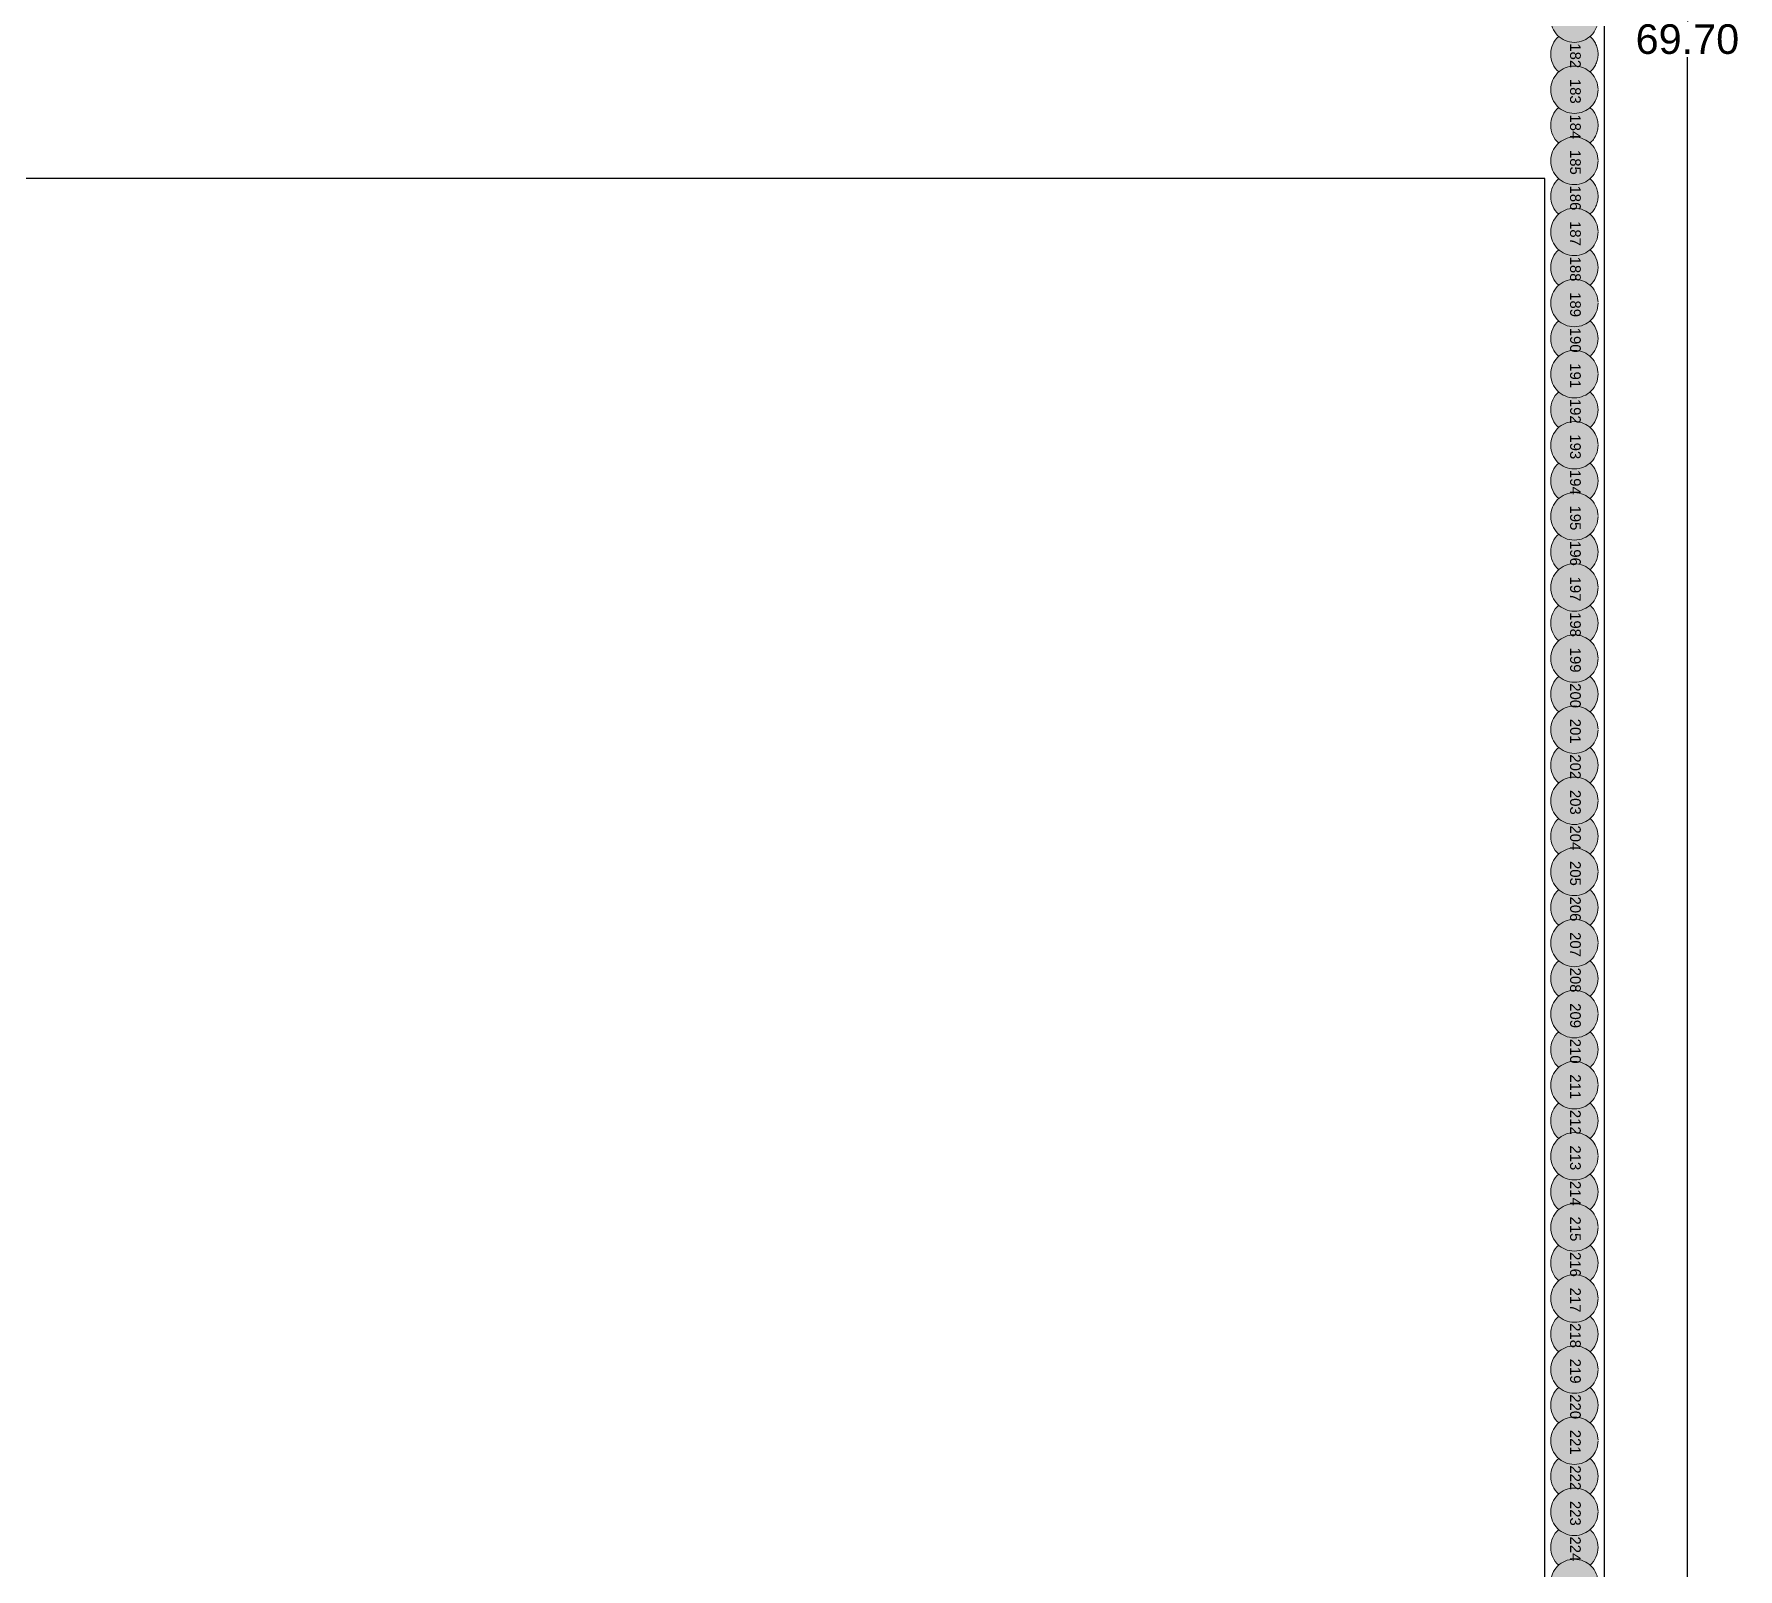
# Model space of a CAD drawing. Header units: metres. Extents: x 648700 to 648889, y 3454355 to 3454496.
# Drawn here: x 648729.85 to 648758.6, y 3454380.72 to 3454406.63 of the extents above; entities that cross this region are included whole.
import ezdxf
from ezdxf.enums import TextEntityAlignment as Align

# ---------------------------------------------------------------- set-up
doc = ezdxf.new("R2010")
doc.units = ezdxf.units.M
doc.header["$LTSCALE"] = 5
doc.header["$PDMODE"] = 34
doc.header["$PDSIZE"] = -0.1
for name, pattern in [('DASHED', [0.75, 0.5, -0.25]), ('DGN Style 2', [1, 0.6, -0.4]), ('DUZ', [500, 500])]:
    doc.linetypes.add(name, pattern=pattern)
doc.layers.add('A01-200', color=1, linetype='DUZ')
doc.layers.add('XYZTABLO', color=7, linetype='Continuous')
for name, color, linetype, lineweight in [('DEMIRLI KAZIK', 4, 'Continuous', 0), ('kazik_no_buyuk', 212, 'Continuous', 50), ('PLASTIK KAZIK', 100, 'Continuous', 0)]:
    doc.layers.add(name, color=color, linetype=linetype, lineweight=lineweight)
doc.styles.get("Standard").update_dxf_attribs({"font": 'arial.ttf'})
doc.styles.add('style1', font='arial.ttf', dxfattribs={"height": 10})
doc.dimstyles.new('SON', dxfattribs={"dimscale": 0.5, "dimtxt": 1, "dimasz": 0.18, "dimexe": 0.18, "dimexo": 0.0625, "dimgap": 0.09, "dimtad": 0, "dimtih": 1, "dimtoh": 1, "dimzin": 0, "dimdsep": 46, "dimtxsty": 'Standard', "dimcen": 0.09, "dimadec": 0, "dimazin": 0, "dimtfac": 1, "dimtofl": 0, "dimtmove": 0, "dimatfit": 3, "dimfxl": 1, "dimtolj": 1, "dimtzin": 0, "dimarcsym": 0})

# ---------------------------------------------------------------- blocks, each defined once
blk = doc.blocks.new('*D59')
at = {"layer": 'Defpoints', "color": 0}
for p in [(648756.102, 3454441.39), (648755.86, 3454371.689), (648757.744, 3454371.689)]:
    blk.add_point(p, dxfattribs=at)
at = {"layer": 'XYZTABLO', "color": 0, "lineweight": -2}
for p, q in [((648756.133, 3454441.39), (648757.834, 3454441.39)), ((648757.744, 3454441.3), (648757.744, 3454406.84)), ((648757.744, 3454371.779), (648757.744, 3454406.239)), ((648755.891, 3454371.689), (648757.834, 3454371.689))]:
    blk.add_line(p, q, dxfattribs=at)
at = {"layer": 'XYZTABLO', "color": 0}
for points in [[(648757.729, 3454441.3), (648757.759, 3454441.3), (648757.744, 3454441.39)], [(648757.729, 3454371.779), (648757.759, 3454371.779), (648757.744, 3454371.689)]]:
    blk.add_solid(points, dxfattribs=at)
at = {"layer": 'XYZTABLO', "color": 0, "insert": (648757.744, 3454406.539), "char_height": 0.5, "attachment_point": 5}
blk.add_mtext('\\A1;69.70', dxfattribs=at)

msp = doc.modelspace()

# ---------------------------------------------------------------- hatches: boundary and pattern name
at = {"layer": 'XYZTABLO', "linetype": 'DASHED'}
h = msp.add_hatch(color=69, dxfattribs=at)
h.paths.add_polyline_path([(648756.237, 3454406.888, 1), (648755.437, 3454406.888, 1)])
h.paths.add_polyline_path([(648755.735, 3454407.124), (648755.735, 3454406.612), (648756.011, 3454406.612), (648756.011, 3454407.124)], flags=24)
h.paths.add_polyline_path([(648755.739, 3454407.723), (648755.739, 3454407.213), (648756.01, 3454407.213), (648756.01, 3454407.723)], flags=9)
h = msp.add_hatch(color=63, dxfattribs=at)
h.paths.add_polyline_path([(648756.102, 3454406.588, -0.377964), (648755.573, 3454406.588, 0.451416), (648755.573, 3454405.988, -0.377964), (648756.102, 3454405.988, 0.451416)])
h.paths.add_polyline_path([(648755.739, 3454406.523), (648755.739, 3454406.013), (648756.01, 3454406.013), (648756.01, 3454406.523)], flags=25)
h = msp.add_hatch(color=69, dxfattribs=at)
h.paths.add_polyline_path([(648756.237, 3454405.688, 1), (648755.437, 3454405.688, 1)])
h.paths.add_polyline_path([(648755.735, 3454405.924), (648755.735, 3454405.412), (648756.011, 3454405.412), (648756.011, 3454405.924)], flags=24)
h.paths.add_polyline_path([(648755.739, 3454406.523), (648755.739, 3454406.013), (648756.01, 3454406.013), (648756.01, 3454406.523)], flags=9)
h = msp.add_hatch(color=63, dxfattribs=at)
h.paths.add_polyline_path([(648756.102, 3454405.388, -0.377964), (648755.573, 3454405.388, 0.451416), (648755.573, 3454404.788, -0.377964), (648756.102, 3454404.788, 0.451416)])
h.paths.add_polyline_path([(648755.739, 3454405.323), (648755.739, 3454404.813), (648756.01, 3454404.813), (648756.01, 3454405.323)], flags=25)
h = msp.add_hatch(color=69, dxfattribs=at)
h.paths.add_polyline_path([(648756.237, 3454404.488, 1), (648755.437, 3454404.488, 1)])
h.paths.add_polyline_path([(648755.735, 3454404.724), (648755.735, 3454404.212), (648756.011, 3454404.212), (648756.011, 3454404.724)], flags=24)
h.paths.add_polyline_path([(648755.735, 3454405.324), (648755.735, 3454404.812), (648756.011, 3454404.812), (648756.011, 3454405.324)], flags=9)
h = msp.add_hatch(color=63, dxfattribs=at)
h.paths.add_polyline_path([(648756.102, 3454404.188, -0.377964), (648755.573, 3454404.188, 0.451416), (648755.573, 3454403.588, -0.377964), (648756.102, 3454403.588, 0.451416)])
h.paths.add_polyline_path([(648755.739, 3454404.123), (648755.739, 3454403.613), (648756.01, 3454403.613), (648756.01, 3454404.123)], flags=25)
h = msp.add_hatch(color=69, dxfattribs=at)
h.paths.add_polyline_path([(648756.237, 3454403.288, 1), (648755.437, 3454403.288, 1)])
h.paths.add_polyline_path([(648755.735, 3454403.524), (648755.735, 3454403.012), (648756.011, 3454403.012), (648756.011, 3454403.524)], flags=24)
h.paths.add_polyline_path([(648755.739, 3454404.123), (648755.739, 3454403.613), (648756.01, 3454403.613), (648756.01, 3454404.123)], flags=9)
at = {"layer": 'XYZTABLO'}
h = msp.add_hatch(color=63, dxfattribs=at)
h.paths.add_polyline_path([(648756.102, 3454402.988, -0.377964), (648755.573, 3454402.988, 0.451416), (648755.573, 3454402.388, -0.377964), (648756.102, 3454402.388, 0.451416)])
h.paths.add_polyline_path([(648755.739, 3454402.923), (648755.739, 3454402.413), (648756.01, 3454402.413), (648756.01, 3454402.923)], flags=25)
h = msp.add_hatch(color=69, dxfattribs=at)
h.paths.add_polyline_path([(648756.237, 3454402.088, 1), (648755.437, 3454402.088, 1)])
h.paths.add_polyline_path([(648755.735, 3454402.324), (648755.735, 3454401.812), (648756.011, 3454401.812), (648756.011, 3454402.324)], flags=24)
h.paths.add_polyline_path([(648755.739, 3454402.923), (648755.739, 3454402.413), (648756.01, 3454402.413), (648756.01, 3454402.923)], flags=9)
h = msp.add_hatch(color=63, dxfattribs=at)
h.paths.add_polyline_path([(648756.102, 3454401.788, -0.377964), (648755.573, 3454401.788, 0.451416), (648755.573, 3454401.188, -0.377964), (648756.102, 3454401.188, 0.451416)])
h.paths.add_polyline_path([(648755.739, 3454401.723), (648755.739, 3454401.213), (648756.01, 3454401.213), (648756.01, 3454401.723)], flags=25)
h = msp.add_hatch(color=69, dxfattribs=at)
h.paths.add_polyline_path([(648756.237, 3454400.888, 1), (648755.437, 3454400.888, 1)])
h.paths.add_polyline_path([(648755.735, 3454401.124), (648755.735, 3454400.612), (648756.011, 3454400.612), (648756.011, 3454401.124)], flags=24)
h.paths.add_polyline_path([(648755.735, 3454401.724), (648755.735, 3454401.212), (648756.011, 3454401.212), (648756.011, 3454401.724)], flags=9)
h = msp.add_hatch(color=63, dxfattribs=at)
h.paths.add_polyline_path([(648756.102, 3454400.588, -0.377964), (648755.573, 3454400.588, 0.451416), (648755.573, 3454399.988, -0.377964), (648756.102, 3454399.988, 0.451416)])
h.paths.add_polyline_path([(648755.739, 3454400.523), (648755.739, 3454400.013), (648756.01, 3454400.013), (648756.01, 3454400.523)], flags=25)
h = msp.add_hatch(color=69, dxfattribs=at)
h.paths.add_polyline_path([(648756.237, 3454399.688, 1), (648755.437, 3454399.688, 1)])
h.paths.add_polyline_path([(648755.735, 3454399.924), (648755.735, 3454399.412), (648756.011, 3454399.412), (648756.011, 3454399.924)], flags=24)
h.paths.add_polyline_path([(648755.739, 3454400.523), (648755.739, 3454400.013), (648756.01, 3454400.013), (648756.01, 3454400.523)], flags=9)
h = msp.add_hatch(color=63, dxfattribs=at)
h.paths.add_polyline_path([(648756.102, 3454399.388, -0.377964), (648755.573, 3454399.388, 0.451416), (648755.573, 3454398.788, -0.377964), (648756.102, 3454398.788, 0.451416)])
h.paths.add_polyline_path([(648755.739, 3454399.323), (648755.739, 3454398.813), (648756.01, 3454398.813), (648756.01, 3454399.323)], flags=25)
h = msp.add_hatch(color=69, dxfattribs=at)
h.paths.add_polyline_path([(648756.237, 3454398.488, 1), (648755.437, 3454398.488, 1)])
h.paths.add_polyline_path([(648755.735, 3454398.724), (648755.735, 3454398.212), (648756.011, 3454398.212), (648756.011, 3454398.724)], flags=24)
h.paths.add_polyline_path([(648755.739, 3454399.323), (648755.739, 3454398.813), (648756.01, 3454398.813), (648756.01, 3454399.323)], flags=9)
h = msp.add_hatch(color=63, dxfattribs=at)
h.paths.add_polyline_path([(648756.102, 3454398.188, -0.377964), (648755.573, 3454398.188, 0.451416), (648755.573, 3454397.588, -0.377964), (648756.102, 3454397.588, 0.451416)])
h.paths.add_polyline_path([(648755.739, 3454398.123), (648755.739, 3454397.613), (648756.01, 3454397.613), (648756.01, 3454398.123)], flags=25)
h = msp.add_hatch(color=69, dxfattribs=at)
h.paths.add_polyline_path([(648756.237, 3454397.288, 1), (648755.437, 3454397.288, 1)])
h.paths.add_polyline_path([(648755.735, 3454397.524), (648755.735, 3454397.012), (648756.011, 3454397.012), (648756.011, 3454397.524)], flags=24)
h.paths.add_polyline_path([(648755.735, 3454398.124), (648755.735, 3454397.612), (648756.011, 3454397.612), (648756.011, 3454398.124)], flags=9)
h = msp.add_hatch(color=63, dxfattribs=at)
h.paths.add_polyline_path([(648756.102, 3454396.988, -0.377964), (648755.573, 3454396.988, 0.451416), (648755.573, 3454396.388, -0.377964), (648756.102, 3454396.388, 0.451416)])
h.paths.add_polyline_path([(648755.739, 3454396.923), (648755.739, 3454396.413), (648756.01, 3454396.413), (648756.01, 3454396.923)], flags=25)
h = msp.add_hatch(color=69, dxfattribs=at)
h.paths.add_polyline_path([(648756.237, 3454396.088, 1), (648755.437, 3454396.088, 1)])
h.paths.add_polyline_path([(648755.735, 3454396.324), (648755.735, 3454395.812), (648756.011, 3454395.812), (648756.011, 3454396.324)], flags=24)
h.paths.add_polyline_path([(648755.739, 3454396.923), (648755.739, 3454396.413), (648756.01, 3454396.413), (648756.01, 3454396.923)], flags=9)
h = msp.add_hatch(color=63, dxfattribs=at)
h.paths.add_polyline_path([(648756.102, 3454395.788, -0.377964), (648755.573, 3454395.788, 0.451416), (648755.573, 3454395.188, -0.377964), (648756.102, 3454395.188, 0.451416)])
h.paths.add_polyline_path([(648755.739, 3454395.723), (648755.739, 3454395.213), (648756.01, 3454395.213), (648756.01, 3454395.723)], flags=25)
h = msp.add_hatch(color=69, dxfattribs=at)
h.paths.add_polyline_path([(648756.237, 3454394.888, 1), (648755.437, 3454394.888, 1)])
h.paths.add_polyline_path([(648755.735, 3454395.124), (648755.735, 3454394.612), (648756.011, 3454394.612), (648756.011, 3454395.124)], flags=24)
h.paths.add_polyline_path([(648755.739, 3454395.723), (648755.739, 3454395.213), (648756.01, 3454395.213), (648756.01, 3454395.723)], flags=9)
h = msp.add_hatch(color=63, dxfattribs=at)
h.paths.add_polyline_path([(648756.102, 3454394.588, -0.377964), (648755.573, 3454394.588, 0.451416), (648755.573, 3454393.988, -0.377964), (648756.102, 3454393.988, 0.451416)])
h.paths.add_polyline_path([(648755.739, 3454394.523), (648755.739, 3454394.013), (648756.01, 3454394.013), (648756.01, 3454394.523)], flags=25)
h = msp.add_hatch(color=69, dxfattribs=at)
h.paths.add_polyline_path([(648756.237, 3454393.688, 1), (648755.437, 3454393.688, 1)])
h.paths.add_polyline_path([(648755.735, 3454393.924), (648755.735, 3454393.412), (648756.011, 3454393.412), (648756.011, 3454393.924)], flags=24)
h.paths.add_polyline_path([(648755.735, 3454394.524), (648755.735, 3454394.012), (648756.011, 3454394.012), (648756.011, 3454394.524)], flags=9)
h = msp.add_hatch(color=63, dxfattribs=at)
h.paths.add_polyline_path([(648756.102, 3454393.388, -0.377964), (648755.573, 3454393.388, 0.451416), (648755.573, 3454392.788, -0.377964), (648756.102, 3454392.788, 0.451416)])
h.paths.add_polyline_path([(648755.739, 3454393.323), (648755.739, 3454392.813), (648756.01, 3454392.813), (648756.01, 3454393.323)], flags=25)
h = msp.add_hatch(color=69, dxfattribs=at)
h.paths.add_polyline_path([(648756.237, 3454392.488, 1), (648755.437, 3454392.488, 1)])
h.paths.add_polyline_path([(648755.735, 3454392.724), (648755.735, 3454392.212), (648756.011, 3454392.212), (648756.011, 3454392.724)], flags=24)
h.paths.add_polyline_path([(648755.739, 3454393.323), (648755.739, 3454392.813), (648756.01, 3454392.813), (648756.01, 3454393.323)], flags=9)
h = msp.add_hatch(color=63, dxfattribs=at)
h.paths.add_polyline_path([(648756.102, 3454392.188, -0.377964), (648755.573, 3454392.188, 0.451416), (648755.573, 3454391.588, -0.377964), (648756.102, 3454391.588, 0.451416)])
h.paths.add_polyline_path([(648755.739, 3454392.123), (648755.739, 3454391.613), (648756.01, 3454391.613), (648756.01, 3454392.123)], flags=25)
h = msp.add_hatch(color=69, dxfattribs=at)
h.paths.add_polyline_path([(648756.237, 3454391.288, 1), (648755.437, 3454391.288, 1)])
h.paths.add_polyline_path([(648755.735, 3454391.524), (648755.735, 3454391.012), (648756.011, 3454391.012), (648756.011, 3454391.524)], flags=24)
h.paths.add_polyline_path([(648755.739, 3454392.123), (648755.739, 3454391.613), (648756.01, 3454391.613), (648756.01, 3454392.123)], flags=9)
h = msp.add_hatch(color=63, dxfattribs=at)
h.paths.add_polyline_path([(648756.102, 3454390.988, -0.377964), (648755.573, 3454390.988, 0.451416), (648755.573, 3454390.388, -0.377964), (648756.102, 3454390.388, 0.451416)])
h.paths.add_polyline_path([(648755.739, 3454390.923), (648755.739, 3454390.413), (648756.01, 3454390.413), (648756.01, 3454390.923)], flags=25)
h = msp.add_hatch(color=69, dxfattribs=at)
h.paths.add_polyline_path([(648756.237, 3454390.088, 1), (648755.437, 3454390.088, 1)])
h.paths.add_polyline_path([(648755.735, 3454390.324), (648755.735, 3454389.812), (648756.011, 3454389.812), (648756.011, 3454390.324)], flags=24)
h.paths.add_polyline_path([(648755.735, 3454390.924), (648755.735, 3454390.412), (648756.011, 3454390.412), (648756.011, 3454390.924)], flags=9)
h = msp.add_hatch(color=63, dxfattribs=at)
h.paths.add_polyline_path([(648756.102, 3454389.788, -0.377964), (648755.573, 3454389.788, 0.451416), (648755.573, 3454389.188, -0.377964), (648756.102, 3454389.188, 0.451416)])
h.paths.add_polyline_path([(648755.739, 3454389.723), (648755.739, 3454389.213), (648756.01, 3454389.213), (648756.01, 3454389.723)], flags=25)
h = msp.add_hatch(color=69, dxfattribs=at)
h.paths.add_polyline_path([(648756.237, 3454388.888, 1), (648755.437, 3454388.888, 1)])
h.paths.add_polyline_path([(648755.735, 3454389.124), (648755.735, 3454388.612), (648756.011, 3454388.612), (648756.011, 3454389.124)], flags=24)
h.paths.add_polyline_path([(648755.739, 3454389.723), (648755.739, 3454389.213), (648756.01, 3454389.213), (648756.01, 3454389.723)], flags=9)
h = msp.add_hatch(color=63, dxfattribs=at)
h.paths.add_polyline_path([(648756.102, 3454388.588, -0.377964), (648755.573, 3454388.588, 0.451416), (648755.573, 3454387.988, -0.377964), (648756.102, 3454387.988, 0.451416)])
h.paths.add_polyline_path([(648755.739, 3454388.523), (648755.739, 3454388.013), (648756.01, 3454388.013), (648756.01, 3454388.523)], flags=25)
h = msp.add_hatch(color=69, dxfattribs=at)
h.paths.add_polyline_path([(648756.237, 3454387.688, 1), (648755.437, 3454387.688, 1)])
h.paths.add_polyline_path([(648755.735, 3454387.924), (648755.735, 3454387.412), (648756.011, 3454387.412), (648756.011, 3454387.924)], flags=24)
h.paths.add_polyline_path([(648755.739, 3454388.523), (648755.739, 3454388.013), (648756.01, 3454388.013), (648756.01, 3454388.523)], flags=9)
h = msp.add_hatch(color=63, dxfattribs=at)
h.paths.add_polyline_path([(648756.102, 3454387.388, -0.377964), (648755.573, 3454387.388, 0.451416), (648755.573, 3454386.788, -0.377964), (648756.102, 3454386.788, 0.451416)])
h.paths.add_polyline_path([(648755.739, 3454387.323), (648755.739, 3454386.813), (648756.01, 3454386.813), (648756.01, 3454387.323)], flags=25)
h = msp.add_hatch(color=69, dxfattribs=at)
h.paths.add_polyline_path([(648756.237, 3454386.488, 1), (648755.437, 3454386.488, 1)])
h.paths.add_polyline_path([(648755.735, 3454386.724), (648755.735, 3454386.212), (648756.011, 3454386.212), (648756.011, 3454386.724)], flags=24)
h.paths.add_polyline_path([(648755.735, 3454387.324), (648755.735, 3454386.812), (648756.011, 3454386.812), (648756.011, 3454387.324)], flags=9)
h = msp.add_hatch(color=63, dxfattribs=at)
h.paths.add_polyline_path([(648756.102, 3454386.188, -0.377964), (648755.573, 3454386.188, 0.451416), (648755.573, 3454385.588, -0.377964), (648756.102, 3454385.588, 0.451416)])
h.paths.add_polyline_path([(648755.739, 3454386.123), (648755.739, 3454385.613), (648756.01, 3454385.613), (648756.01, 3454386.123)], flags=25)
h = msp.add_hatch(color=69, dxfattribs=at)
h.paths.add_polyline_path([(648756.237, 3454385.288, 1), (648755.437, 3454385.288, 1)])
h.paths.add_polyline_path([(648755.735, 3454385.524), (648755.735, 3454385.012), (648756.011, 3454385.012), (648756.011, 3454385.524)], flags=24)
h.paths.add_polyline_path([(648755.739, 3454386.123), (648755.739, 3454385.613), (648756.01, 3454385.613), (648756.01, 3454386.123)], flags=9)
h = msp.add_hatch(color=63, dxfattribs=at)
h.paths.add_polyline_path([(648756.102, 3454384.988, -0.377964), (648755.573, 3454384.988, 0.451416), (648755.573, 3454384.388, -0.377964), (648756.102, 3454384.388, 0.451416)])
h.paths.add_polyline_path([(648755.739, 3454384.923), (648755.739, 3454384.413), (648756.01, 3454384.413), (648756.01, 3454384.923)], flags=25)
h = msp.add_hatch(color=69, dxfattribs=at)
h.paths.add_polyline_path([(648756.237, 3454384.088, 1), (648755.437, 3454384.088, 1)])
h.paths.add_polyline_path([(648755.735, 3454384.324), (648755.735, 3454383.812), (648756.011, 3454383.812), (648756.011, 3454384.324)], flags=24)
h.paths.add_polyline_path([(648755.739, 3454384.923), (648755.739, 3454384.413), (648756.01, 3454384.413), (648756.01, 3454384.923)], flags=9)
h = msp.add_hatch(color=63, dxfattribs=at)
h.paths.add_polyline_path([(648756.102, 3454383.788, -0.377964), (648755.573, 3454383.788, 0.451416), (648755.573, 3454383.188, -0.377964), (648756.102, 3454383.188, 0.451416)])
h.paths.add_polyline_path([(648755.739, 3454383.723), (648755.739, 3454383.213), (648756.01, 3454383.213), (648756.01, 3454383.723)], flags=25)
h = msp.add_hatch(color=69, dxfattribs=at)
h.paths.add_polyline_path([(648756.237, 3454382.888, 1), (648755.437, 3454382.888, 1)])
h.paths.add_polyline_path([(648755.735, 3454383.124), (648755.735, 3454382.612), (648756.011, 3454382.612), (648756.011, 3454383.124)], flags=24)
h.paths.add_polyline_path([(648755.735, 3454383.724), (648755.735, 3454383.212), (648756.011, 3454383.212), (648756.011, 3454383.724)], flags=9)
h = msp.add_hatch(color=63, dxfattribs=at)
h.paths.add_polyline_path([(648756.102, 3454382.588, -0.377964), (648755.573, 3454382.588, 0.451416), (648755.573, 3454381.988, -0.377964), (648756.102, 3454381.988, 0.451416)])
h.paths.add_polyline_path([(648755.739, 3454382.523), (648755.739, 3454382.013), (648756.01, 3454382.013), (648756.01, 3454382.523)], flags=25)
h = msp.add_hatch(color=69, dxfattribs=at)
h.paths.add_polyline_path([(648756.237, 3454381.688, 1), (648755.437, 3454381.688, 1)])
h.paths.add_polyline_path([(648755.735, 3454381.924), (648755.735, 3454381.412), (648756.011, 3454381.412), (648756.011, 3454381.924)], flags=24)
h.paths.add_polyline_path([(648755.739, 3454382.523), (648755.739, 3454382.013), (648756.01, 3454382.013), (648756.01, 3454382.523)], flags=9)
h = msp.add_hatch(color=63, dxfattribs=at)
h.paths.add_polyline_path([(648756.102, 3454381.388, -0.377964), (648755.573, 3454381.388, 0.451416), (648755.573, 3454380.788, -0.377964), (648756.102, 3454380.788, 0.451416)])
h.paths.add_polyline_path([(648755.739, 3454381.323), (648755.739, 3454380.813), (648756.01, 3454380.813), (648756.01, 3454381.323)], flags=25)
h = msp.add_hatch(color=69, dxfattribs=at)
h.paths.add_polyline_path([(648756.237, 3454380.488, 1), (648755.437, 3454380.488, 1)])
h.paths.add_polyline_path([(648755.735, 3454380.724), (648755.735, 3454380.212), (648756.011, 3454380.212), (648756.011, 3454380.724)], flags=24)
h.paths.add_polyline_path([(648755.739, 3454381.323), (648755.739, 3454380.813), (648756.01, 3454380.813), (648756.01, 3454381.323)], flags=9)

# ---------------------------------------------------------------- linework, layer by layer
at = {"layer": 'A01-200'}
for p, q in [((648756.337, 3454475.692), (648756.337, 3454371.689)), ((648755.337, 3454404.19), (648720.336, 3454404.19)), ((648755.337, 3454372.689), (648755.337, 3454404.19))]:
    msp.add_line(p, q, dxfattribs=at)
at = {"layer": 'DEMIRLI KAZIK', "linetype": 'DASHED'}
for centre in [(648755.837, 3454406.888), (648755.837, 3454405.688), (648755.837, 3454404.488), (648755.837, 3454403.288), (648755.837, 3454402.088), (648755.837, 3454400.888), (648755.837, 3454399.688), (648755.837, 3454398.488), (648755.837, 3454397.288), (648755.837, 3454396.088), (648755.837, 3454394.888), (648755.837, 3454393.688), (648755.837, 3454392.488), (648755.837, 3454391.288), (648755.837, 3454390.088), (648755.837, 3454388.888), (648755.837, 3454387.688), (648755.837, 3454386.488), (648755.837, 3454385.288), (648755.837, 3454384.088), (648755.837, 3454382.888), (648755.837, 3454381.688), (648755.837, 3454380.488)]:
    msp.add_circle(centre, 0.4, dxfattribs=at)
at = {"layer": 'PLASTIK KAZIK', "linetype": 'Continuous'}
for centre, start, end in [((648755.837, 3454406.288), 131.4096, 228.5904), ((648755.837, 3454405.088), 131.4096, 228.5904), ((648755.837, 3454403.888), 131.4096, 228.5904), ((648755.837, 3454402.688), 131.4096, 228.5904), ((648755.837, 3454402.688), 311.4096, 48.5904), ((648755.837, 3454401.488), 131.4096, 228.5904), ((648755.837, 3454401.488), 311.4096, 48.5904), ((648755.837, 3454400.288), 131.4096, 228.5904), ((648755.837, 3454400.288), 311.4096, 48.5904), ((648755.837, 3454399.088), 131.4096, 228.5904), ((648755.837, 3454399.088), 311.4096, 48.5904), ((648755.837, 3454397.888), 131.4096, 228.5904), ((648755.837, 3454397.888), 311.4096, 48.5904), ((648755.837, 3454396.688), 131.4096, 228.5904), ((648755.837, 3454396.688), 311.4096, 48.5904), ((648755.837, 3454395.488), 131.4096, 228.5904), ((648755.837, 3454395.488), 311.4096, 48.5904), ((648755.837, 3454394.288), 131.4096, 228.5904), ((648755.837, 3454394.288), 311.4096, 48.5904), ((648755.837, 3454393.088), 131.4096, 228.5904), ((648755.837, 3454393.088), 311.4096, 48.5904), ((648755.837, 3454391.888), 131.4096, 228.5904), ((648755.837, 3454391.888), 311.4096, 48.5904), ((648755.837, 3454390.688), 131.4096, 228.5904), ((648755.837, 3454390.688), 311.4096, 48.5904), ((648755.837, 3454389.488), 131.4096, 228.5904), ((648755.837, 3454389.488), 311.4096, 48.5904), ((648755.837, 3454388.288), 131.4096, 228.5904), ((648755.837, 3454388.288), 311.4096, 48.5904), ((648755.837, 3454387.088), 131.4096, 228.5904), ((648755.837, 3454387.088), 311.4096, 48.5904), ((648755.837, 3454385.888), 131.4096, 228.5904), ((648755.837, 3454385.888), 311.4096, 48.5904), ((648755.837, 3454384.688), 131.4096, 228.5904), ((648755.837, 3454384.688), 311.4096, 48.5904), ((648755.837, 3454383.488), 131.4096, 228.5904), ((648755.837, 3454383.488), 311.4096, 48.5904), ((648755.837, 3454382.288), 131.4096, 228.5904), ((648755.837, 3454382.288), 311.4096, 48.5904), ((648755.837, 3454381.088), 131.4096, 228.5904), ((648755.837, 3454381.088), 311.4096, 48.5904)]:
    msp.add_arc(centre, 0.4, start, end, dxfattribs=at)
at = {"layer": 'PLASTIK KAZIK', "linetype": 'DASHED'}
for centre in [(648755.837, 3454406.288), (648755.837, 3454405.088), (648755.837, 3454403.888)]:
    msp.add_arc(centre, 0.4, 311.4096, 48.5904, dxfattribs=at)

# ---------------------------------------------------------------- texts
at = {"layer": 'kazik_no_buyuk', "linetype": 'DASHED', "ltscale": 0.002, "style": 'style1'}
for s, p in [('182', (648755.765, 3454406.262)), ('183', (648755.765, 3454405.662)), ('184', (648755.765, 3454405.062)), ('185', (648755.765, 3454404.462)), ('186', (648755.765, 3454403.862))]:
    msp.add_text(s, height=0.18, rotation=270, dxfattribs=at).set_placement(p, align=Align.CENTER)
at = {"layer": 'kazik_no_buyuk', "linetype": 'DGN Style 2', "ltscale": 0.002, "style": 'style1'}
for s, p in [('187', (648755.765, 3454403.262)), ('188', (648755.765, 3454402.662)), ('189', (648755.765, 3454402.062)), ('190', (648755.765, 3454401.462)), ('191', (648755.765, 3454400.862)), ('192', (648755.765, 3454400.262)), ('193', (648755.765, 3454399.662)), ('194', (648755.765, 3454399.062)), ('195', (648755.765, 3454398.462)), ('196', (648755.765, 3454397.862)), ('197', (648755.765, 3454397.262)), ('198', (648755.765, 3454396.662)), ('199', (648755.765, 3454396.062)), ('200', (648755.765, 3454395.462)), ('201', (648755.765, 3454394.862)), ('202', (648755.765, 3454394.262)), ('203', (648755.765, 3454393.662)), ('204', (648755.765, 3454393.062)), ('205', (648755.765, 3454392.462)), ('206', (648755.765, 3454391.862)), ('207', (648755.765, 3454391.262)), ('208', (648755.765, 3454390.662)), ('209', (648755.765, 3454390.062)), ('210', (648755.765, 3454389.462)), ('211', (648755.765, 3454388.862)), ('212', (648755.765, 3454388.262)), ('213', (648755.765, 3454387.662)), ('214', (648755.765, 3454387.062)), ('215', (648755.765, 3454386.462)), ('216', (648755.765, 3454385.862)), ('217', (648755.765, 3454385.262)), ('218', (648755.765, 3454384.662)), ('219', (648755.765, 3454384.062)), ('220', (648755.765, 3454383.462)), ('221', (648755.765, 3454382.862)), ('222', (648755.765, 3454382.262)), ('223', (648755.765, 3454381.662)), ('224', (648755.765, 3454381.062))]:
    msp.add_text(s, height=0.18, rotation=270, dxfattribs=at).set_placement(p, align=Align.CENTER)

# ---------------------------------------------------------------- dimensions: what is measured, and where the dimension line sits
at = {"layer": 'XYZTABLO'}
dim = msp.add_linear_dim(base=(648757.744, 3454371.689), p1=(648756.102, 3454441.39), p2=(648755.86, 3454371.689), angle=90, dimstyle='SON', dxfattribs=at)
dim.commit()
dim.dimension.update_dxf_attribs({"geometry": '*D59', "text_midpoint": (648757.744, 3454406.539)})

doc.saveas('drawing.dxf')
